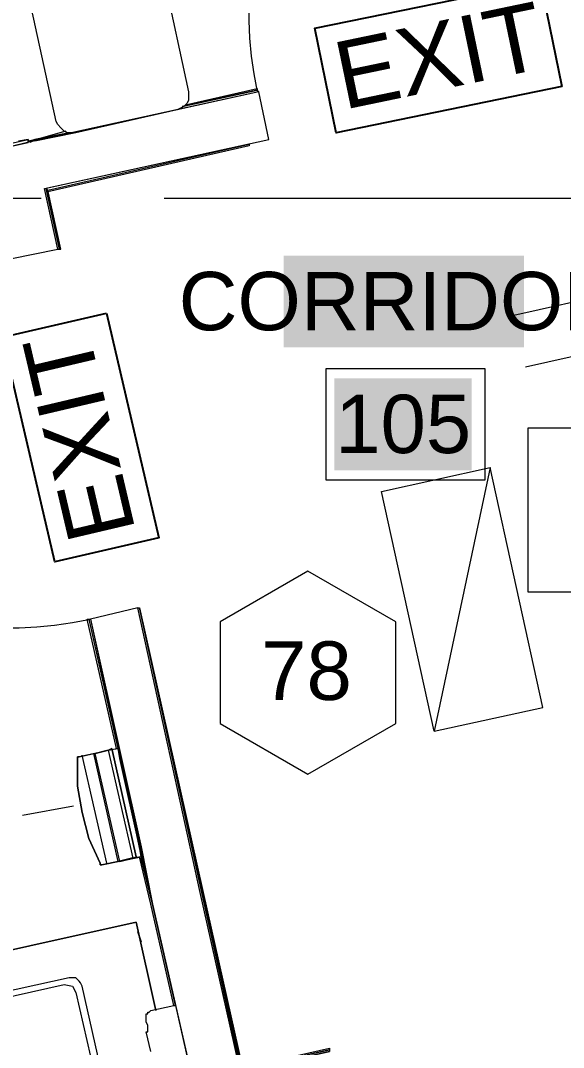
# Model space of a CAD drawing. Header units: inches. Extents: x 0.9 to 36.3, y 0.7 to 23.3.
# Drawn here: x 25.409 to 25.962, y 11.575 to 12.62 of the extents above; entities that cross this region are included whole.
import ezdxf

# ---------------------------------------------------------------- set-up
doc = ezdxf.new("R2010")
doc.units = ezdxf.units.IN
doc.linetypes.add('ACAD_ISO02W100', pattern=[15, 12, -3])
doc.linetypes.add('CENTER', pattern=[50.8, 31.75, -6.35, 6.35, -6.35])
for name, color, linetype, lineweight, true_color in [('Blocks', 7, 'Continuous', 5, 0x9a9c7f), ('Boarder for name', 7, 'Continuous', 5, 0x777777), ('Doors', 7, 'Continuous', 5, 0xf2db9c), ('Lights', 7, 'Continuous', 15, 0xff0a0a), ('Numbering Lights', 1, 'Continuous', 15, 0xff0000), ('PDF_Geometry', 7, 'Continuous', 9, 0x777777)]:
    doc.layers.add(name, color=color, linetype=linetype, lineweight=lineweight, true_color=true_color)
doc.layers.add('EXIT', color=10, linetype='Continuous')
doc.layers.add('PDF_Text', color=7, linetype='Continuous')
doc.layers.add('Numbering receptecles', color=170, linetype='Continuous', lineweight=15)
doc.layers.add('Receptacles', color=170, linetype='Continuous', lineweight=15)
doc.layers.add('PDF_Solid Fills', color=7, linetype='Continuous', true_color=0xffffff)
doc.styles.add('PDF Arial', font='arial.ttf')
doc.styles.get("Standard").update_dxf_attribs({"font": 'arial.ttf'})

msp = doc.modelspace()

# ---------------------------------------------------------------- linework, layer by layer
at = {"layer": 'Blocks', "linetype": 'CENTER', "ltscale": 0.01}
msp.add_line((25.4116, 11.8118), (25.4634, 11.8214), dxfattribs=at)
at = {"layer": 'Blocks', "linetype": 'ByBlock'}
for points in [[(25.5556, 12.6628), (25.5806, 12.5478), (25.5806, 12.5445), (25.5806, 12.5395), (25.579, 12.5362), (25.5756, 12.5328), (25.5723, 12.5312), (25.569, 12.5295), (25.4656, 12.5062), (25.4606, 12.5062), (25.4573, 12.5062), (25.454, 12.5078), (25.4506, 12.5112), (25.4473, 12.5145), (25.4456, 12.5178), (25.4206, 12.6328)], [(25.4973, 11.7629), (25.4723, 11.8729)], [(25.509, 11.7645), (25.484, 11.8745)], [(25.5106, 11.7645), (25.4856, 11.8745)], [(25.5084, 11.8794), (25.5106, 11.8695), (25.509, 11.8795), (25.5323, 11.7695), (25.5223, 11.7679), (25.509, 11.7645), (25.4923, 11.7612), (25.5323, 11.7695), (25.5306, 11.7795)], [(25.524, 11.7679), (25.499, 11.8779)], [(25.504, 11.4962), (25.4723, 11.6379), (25.4706, 11.6412), (25.469, 11.6429), (25.4673, 11.6445), (25.4656, 11.6462), (25.4623, 11.6462), (25.459, 11.6462), (25.2456, 11.5995), (25.244, 11.5979), (25.2406, 11.5962), (25.239, 11.5945), (25.239, 11.5912), (25.2373, 11.5895), (25.239, 11.5862), (25.2706, 11.4445)]]:
    msp.add_lwpolyline(points, dxfattribs=at)
for points in [[(25.484, 11.8745), (25.4973, 11.8779), (25.509, 11.8795), (25.469, 11.8712)], [(25.499, 11.8779), (25.4856, 11.8745), (25.499, 11.8779), (25.5023, 11.8795)], [(25.5023, 11.8795), (25.5273, 11.7695)], [(25.469, 11.8712), (25.4673, 11.8712), (25.4673, 11.8695), (25.4673, 11.8412), (25.4723, 11.8145), (25.479, 11.7879), (25.4906, 11.7629), (25.4906, 11.7612), (25.4923, 11.7612), (25.4906, 11.7612), (25.4906, 11.7629), (25.479, 11.7879), (25.4723, 11.8145), (25.4673, 11.8412), (25.4673, 11.8695), (25.4673, 11.8712)], [(25.524, 11.7679), (25.5273, 11.7695), (25.524, 11.7679), (25.5106, 11.7645)], [(25.4956, 11.5012), (25.494, 11.4929), (25.4873, 11.4879), (25.289, 11.4445), (25.2806, 11.4462), (25.2756, 11.4512), (25.2473, 11.5829), (25.249, 11.5895), (25.254, 11.5945), (25.454, 11.6395), (25.4623, 11.6379), (25.4656, 11.6312)]]:
    msp.add_lwpolyline(points, close=True, dxfattribs=at)
at = {"layer": 'Boarder for name', "linetype": 'ByBlock'}
msp.add_lwpolyline([(25.7206, 12.2662), (25.8823, 12.2662), (25.8823, 12.1528), (25.7206, 12.1528)], close=True, dxfattribs=at)
at = {"layer": 'Doors', "linetype": 'ByBlock'}
for centre, start, end in [((26.0191, 12.6284), 105.9277, 192.335), ((25.4, 12.3797), 195.9277, 282.335)]:
    msp.add_arc(centre, 0.3772, start, end, dxfattribs=at)
at = {"layer": 'EXIT', "linetype": 'ByBlock', "ltscale": 0.001}
for points in [[(25.9609, 12.5534), (25.7309, 12.5062), (25.7092, 12.6127), (25.9392, 12.6599)], [(25.4971, 12.3227), (25.5503, 12.094), (25.4445, 12.0695), (25.3912, 12.2982)]]:
    msp.add_lwpolyline(points, close=True, dxfattribs=at)
at = {"layer": 'Lights', "linetype": 'ByBlock'}
msp.add_lwpolyline([(25.8309, 11.8971), (25.7772, 12.1412), (25.8878, 12.1656), (25.8309, 11.8971), (25.9415, 11.9214), (25.8878, 12.1656)], dxfattribs=at)
at = {"layer": 'Numbering Lights', "linetype": 'ByBlock', "ltscale": 0.001}
msp.add_lwpolyline([(25.7022, 12.0601), (25.6128, 12.0085), (25.6128, 11.9052), (25.7022, 11.8536), (25.7916, 11.9052), (25.7916, 12.0085)], close=True, dxfattribs=at)
at = {"layer": 'Numbering receptecles', "linetype": 'ByBlock', "ltscale": 0.001}
msp.add_lwpolyline([(25.9266, 12.2059), (26.1226, 12.2059), (26.1226, 12.0386), (25.9266, 12.0386)], close=True, dxfattribs=at)
at = {"layer": 'PDF_Geometry', "linetype": 'ByBlock'}
for points in [[(24.5173, 13.3178), (24.7507, 12.2762), (24.7973, 12.2862), (25.3906, 12.4178), (25.399, 12.3778), (25.4473, 12.3878), (25.434, 12.4495), (25.6623, 12.4995), (25.6523, 12.5478), (25.4223, 12.4978), (25.374, 12.4862), (24.7823, 12.3545), (24.4307, 13.9394), (24.4623, 13.9478), (24.4423, 14.0378), (24.3507, 14.0178), (24.3707, 13.9261), (24.3823, 13.9294), (24.3823, 13.9278)], [(24.584, 13.4445), (24.5423, 13.4361), (24.7007, 12.7245), (24.7823, 12.3578), (24.7823, 12.3562), (25.4173, 12.4962), (25.4173, 12.4995), (25.4173, 12.4978)], [(25.5773, 12.5345), (25.6506, 12.5512), (25.6506, 12.5495), (25.6523, 12.5478), (25.569, 12.5295)], [(25.0456, 12.4162), (24.784, 12.3595), (25.4173, 12.4995), (25.4073, 12.4978)], [(25.4556, 12.5078), (25.4256, 12.4995), (25.4173, 12.4978), (25.424, 12.4995), (25.459, 12.5062), (25.424, 12.4995)], [(25.4656, 12.5062), (25.424, 12.4978), (25.424, 12.4995), (25.419, 12.4978)], [(25.4223, 12.4978), (25.419, 12.4962)], [(25.4473, 12.3878), (25.449, 12.3878), (25.4506, 12.3878), (25.4373, 12.4478), (25.6423, 12.4945), (25.6423, 12.4928), (25.4373, 12.4462), (25.4373, 12.4478), (25.6423, 12.4945), (25.4356, 12.4495), (25.4373, 12.4478)], [(25.4356, 12.4495), (25.449, 12.3878), (25.4356, 12.4495)], [(25.3073, 12.4395), (25.4306, 12.4395)], [(25.5556, 12.4395), (26.0556, 12.4395)], [(25.6506, 11.4745), (25.5923, 11.7329), (25.529, 12.0228), (25.5306, 12.0228), (25.594, 11.7329), (25.5306, 12.0228), (25.5956, 11.7329), (25.6356, 11.5545), (25.724, 11.5745), (25.724, 11.5729), (25.724, 11.5712), (25.634, 11.5512), (25.724, 11.5712)], [(25.5306, 12.0228), (25.5306, 12.0228)], [(25.5073, 11.8795), (25.4773, 12.0112), (25.479, 12.0112), (25.5084, 11.8795)], [(25.479, 12.0112), (25.4806, 12.0112), (25.5123, 11.8695), (25.5323, 11.7795), (25.544, 11.7212), (25.5306, 11.7795), (25.5323, 11.7795), (25.5306, 11.7795), (25.5323, 11.7795), (25.5306, 11.7795), (25.5106, 11.8695)], [(25.5656, 11.6179), (25.5423, 11.7212), (25.5306, 11.7695)], [(25.5606, 11.6479), (25.544, 11.7212), (25.5673, 11.6179), (25.544, 11.7212), (25.5323, 11.7679)], [(25.6323, 11.5529), (25.724, 11.5729), (25.634, 11.5529), (25.594, 11.7329), (25.6523, 11.4745), (25.634, 11.5512)], [(25.5323, 11.6829), (25.529, 11.6929), (25.5323, 11.6829)], [(25.5423, 11.5712), (25.5373, 11.5912), (25.539, 11.5912), (25.539, 11.5945), (25.539, 11.5979), (25.5373, 11.6012), (25.5373, 11.6062), (25.5373, 11.6079), (25.5373, 11.6095), (25.539, 11.6095), (25.539, 11.6112), (25.5406, 11.6112), (25.5423, 11.6129), (25.5656, 11.6179), (25.5673, 11.6179), (25.5806, 11.5595)]]:
    msp.add_lwpolyline(points, dxfattribs=at)
for points in [[(25.574, 12.5328), (25.6506, 12.5495)], [(25.5923, 11.7329), (25.529, 12.0228), (25.4806, 12.0112), (25.544, 11.7212), (25.604, 11.4579), (25.6523, 11.4679)], [(25.5106, 11.8695), (25.5123, 11.8695), (25.5106, 11.8695), (25.5123, 11.8695)], [(24.589, 11.3195), (24.5523, 11.4862), (25.5273, 11.7029), (24.5523, 11.4862)], [(25.5273, 11.7029), (25.5473, 11.6129)]]:
    msp.add_lwpolyline(points, close=True, dxfattribs=at)
at = {"layer": 'PDF_Solid Fills', "linetype": 'ByBlock', "transparency": 33554559}
for points in [[(25.6773, 12.2878), (25.9223, 12.2878), (25.6773, 12.3812), (25.9223, 12.3812)], [(25.729, 12.1628), (25.8689, 12.1628), (25.729, 12.2562), (25.8689, 12.2562)]]:
    msp.add_solid(points, dxfattribs=at)
at = {"layer": 'Receptacles', "linetype": 'ByBlock'}
for points in [[(25.9119, 12.3205), (26.1121, 12.3655)], [(25.9238, 12.2679), (26.1222, 12.3126)]]:
    msp.add_lwpolyline(points, dxfattribs=at)

# ---------------------------------------------------------------- texts
at = {"layer": 'EXIT', "linetype": 'ACAD_ISO02W100', "ltscale": 0.01}
for rotation, p in [(11.7335, (25.7383, 12.5295)), (103.2367, (25.5269, 12.1007))]:
    msp.add_text('EXIT', height=0.06879, rotation=rotation, dxfattribs=at).set_placement(p)
at = {"layer": 'Numbering Lights', "linetype": 'ByBlock', "ltscale": 0.001}
msp.add_text('78', height=0.05956, dxfattribs=at).set_placement((25.6544, 11.929))
at = {"layer": 'PDF_Text', "linetype": 'ByBlock', "char_height": 0.05939, "attachment_point": 4, "style": 'PDF Arial'}
for s, insert in [('CORRIDOR', (25.5705, 12.3345)), ('105', (25.73, 12.2095))]:
    msp.add_mtext(s, dxfattribs=dict(at, insert=insert))

doc.saveas('drawing.dxf')
